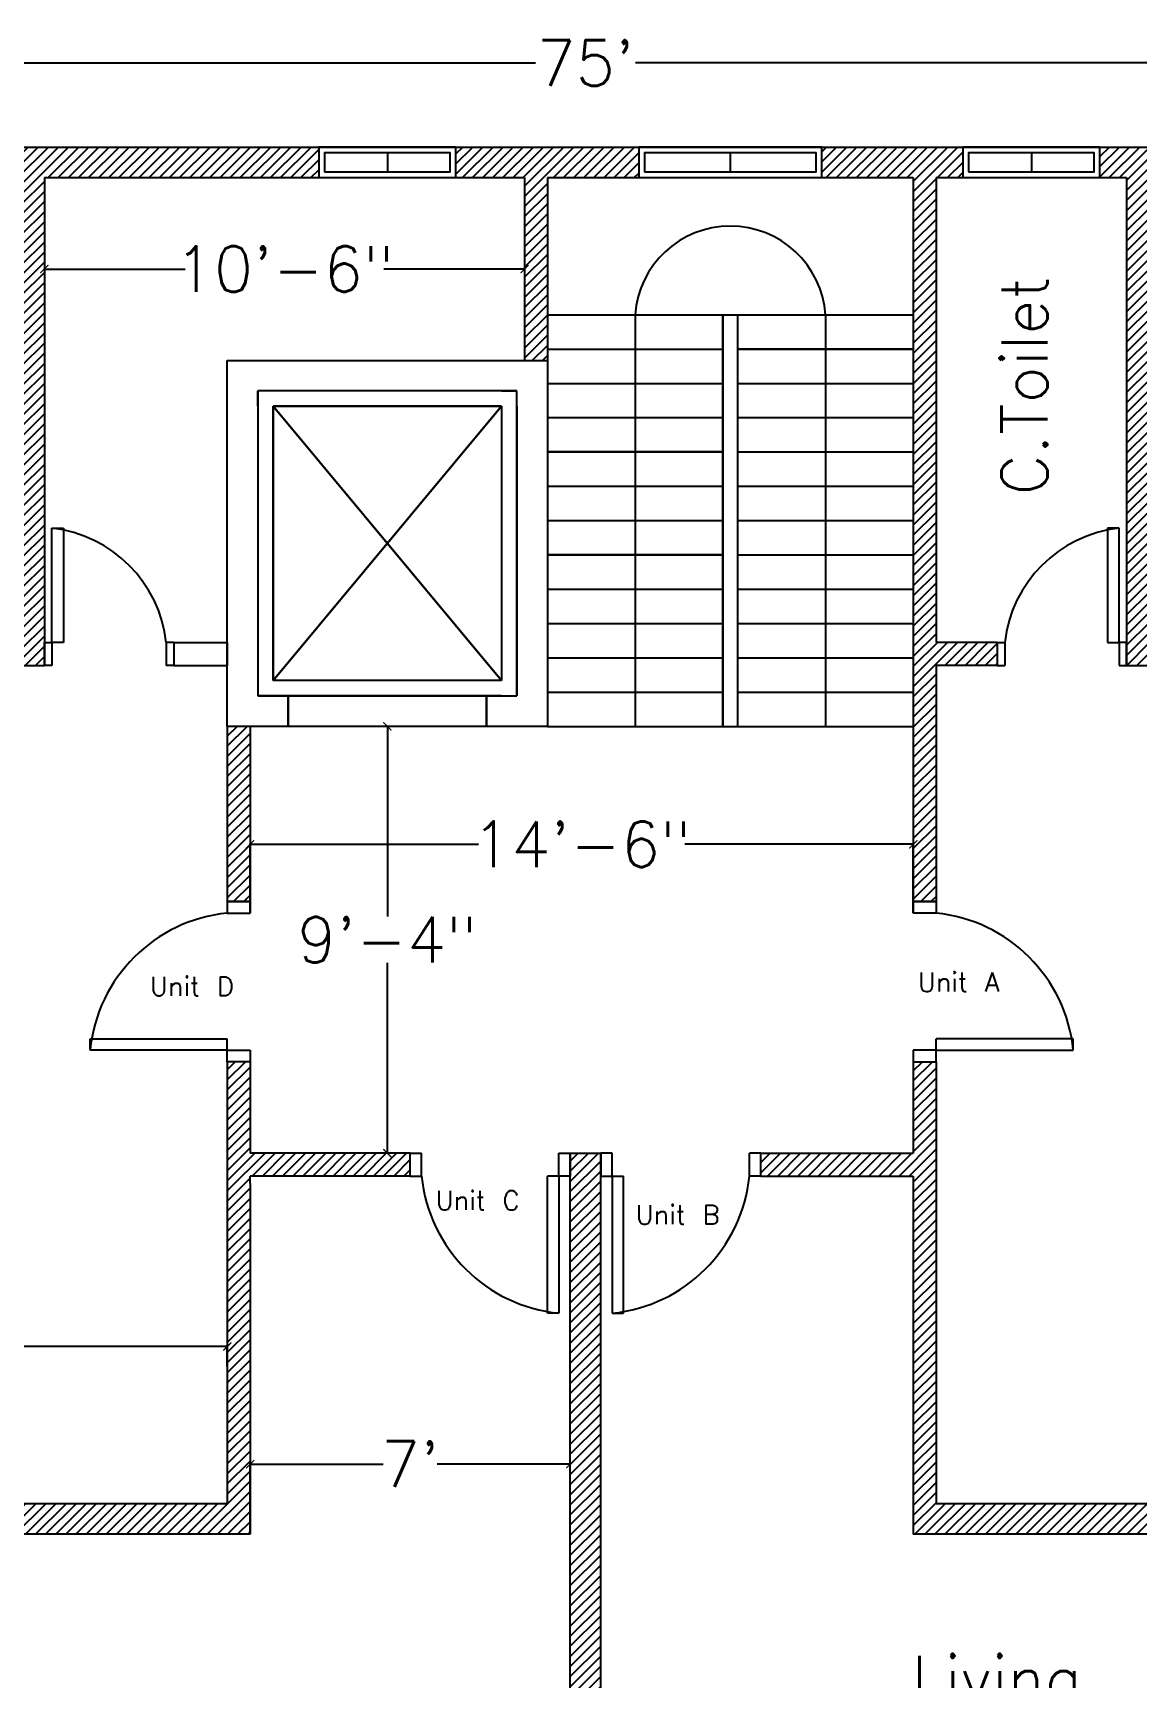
# Model space of a CAD drawing. Header units: inches. Extents: x 474 to 5633, y -332 to 1348.
# Drawn here: x 782 to 1072, y 4.9 to 436.9 of the extents above; entities that cross this region are included whole.
import ezdxf

# ---------------------------------------------------------------- set-up
doc = ezdxf.new("R2010")
doc.units = ezdxf.units.IN
doc.header["$LTSCALE"] = 20
doc.header["$MEASUREMENT"] = 0
for name, color, linetype, plot in [('Doors', 6, 'Continuous', False), ('Hatches', 3, 'Continuous', False), ('Pillars', 200, 'Continuous', False), ('Windows', 30, 'Continuous', False)]:
    doc.layers.add(name, color=color, linetype=linetype, plot=plot)
doc.layers.add('Lift and Stairs', color=60, linetype='Continuous')
doc.styles.get("Standard").update_dxf_attribs({"font": 'txt.shx', "height": 12})
doc.dimstyles.new('iut', dxfattribs={"dimtxt": 0.18, "dimasz": 2.1175, "dimexe": 0.18, "dimexo": 0.0625, "dimgap": 0.09, "dimtad": 0, "dimtih": 1, "dimtoh": 1, "dimzin": 0, "dimdsep": 46, "dimlunit": 4, "dimtxsty": 'Standard', "dimblk": 'ARCHTICK', "dimcen": 0.09, "dimadec": 0, "dimazin": 0, "dimtfac": 1, "dimtofl": 0, "dimtmove": 0, "dimatfit": 3, "dimldrblk": 'ARCHTICK', "dimfxl": 1, "dimtolj": 1, "dimtzin": 0, "dimarcsym": 0})

# ---------------------------------------------------------------- blocks, each defined once
blk = doc.blocks.new('BDoor3')
at = {"layer": 'Doors'}
for p, q in [((-42, -6), (-42, 0)), ((-42, 0), (-39, 0)), ((-39, -6), (-39, 0)), ((-3, 0), (0, 0)), ((-3, -6), (-3, 0)), ((0, 0), (0, -6)), ((-42, -6), (-39, -6)), ((-3, -6), (-6, -6)), ((-6, -42), (-6, -6)), ((0, -6), (-3, -6)), ((-3, -6), (-3, -42)), ((-3, -42), (-6, -42))]:
    blk.add_line(p, q, dxfattribs=at)
blk.add_arc((0.99, -2.01), 40.19, 185.6957, 264.3043, dxfattribs=at)
blk = doc.blocks.new('SDoor1')
at = {"layer": 'Doors'}
for p, q in [((-2, 36), (-5, 36)), ((-5, 36), (-5, 6)), ((-2, 6), (-2, 36)), ((-34, 6), (-34, 0)), ((-34, 6), (-32, 6)), ((-32, 6), (-32, 0)), ((-5, 6), (-2, 6)), ((0, 6), (-2, 6)), ((-2, 6), (-2, 0)), ((0, 0), (0, 6)), ((-34, 0), (-32, 0)), ((-2, 0), (0, 0))]:
    blk.add_line(p, q, dxfattribs=at)
blk.add_arc((1.81, 2.19), 34.02, 96.429, 173.571, dxfattribs=at)
blk = doc.blocks.new('SDoor2')
at = {"layer": 'Doors'}
for p, q in [((2, 6), (2, 36)), ((2, 36), (5, 36)), ((5, 36), (5, 6)), ((0, 0), (0, 6)), ((0, 6), (2, 6)), ((2, 6), (2, 0)), ((5, 6), (2, 6)), ((34, 6), (32, 6)), ((32, 6), (32, 0)), ((34, 6), (34, 0)), ((2, 0), (0, 0)), ((34, 0), (32, 0))]:
    blk.add_line(p, q, dxfattribs=at)
blk.add_arc((-1.81, 2.19), 34.02, 6.429, 83.571, dxfattribs=at)
blk = doc.blocks.new('BDoor5')
at = {"layer": 'Doors'}
for p, q in [((-6, 42), (0, 42)), ((-6, 42), (-6, 39)), ((-6, 39), (0, 39)), ((0, 42), (0, 39)), ((-42, 3), (-42, 6)), ((-42, 6), (-6, 6)), ((-6, 3), (-6, 6)), ((-6, 3), (-42, 3)), ((-6, 0), (-6, 3)), ((-6, 3), (0, 3)), ((0, 0), (-6, 0)), ((0, 3), (0, 0))]:
    blk.add_line(p, q, dxfattribs=at)
blk.add_arc((-2.01, -0.99), 40.19, 95.6957, 174.3043, dxfattribs=at)
blk = doc.blocks.new('BDoor6')
at = {"layer": 'Doors'}
for p, q in [((6, 42), (0, 42)), ((0, 42), (0, 39)), ((6, 39), (0, 39)), ((6, 42), (6, 39)), ((6, 3), (6, 6)), ((42, 6), (6, 6)), ((42, 3), (42, 6)), ((0, 3), (0, 0)), ((6, 3), (0, 3)), ((0, 0), (6, 0)), ((6, 0), (6, 3)), ((6, 3), (42, 3))]:
    blk.add_line(p, q, dxfattribs=at)
blk.add_arc((2.01, -0.99), 40.19, 5.6957, 84.3043, dxfattribs=at)
blk = doc.blocks.new('BDoor4')
at = {"layer": 'Doors'}
for p, q in [((3, 0), (0, 0)), ((0, 0), (0, -6)), ((3, -6), (3, 0)), ((42, 0), (39, 0)), ((39, -6), (39, 0)), ((42, -6), (42, 0)), ((0, -6), (3, -6)), ((3, -6), (6, -6)), ((3, -6), (3, -42)), ((6, -42), (6, -6)), ((42, -6), (39, -6)), ((3, -42), (6, -42))]:
    blk.add_line(p, q, dxfattribs=at)
blk.add_arc((-0.99, -2.01), 40.19, 275.6957, 354.3043, dxfattribs=at)
blk = doc.blocks.new('outer_bathroom_window')
at = {"layer": 'Windows'}
blk.add_line((0, 6.5), (0, 1.5), dxfattribs=at)
for points in [[(-18, 0), (18, 0), (18, 8), (-18, 8)], [(-16.5, 1.5), (16.5, 1.5), (16.5, 6.5), (-16.5, 6.5)]]:
    blk.add_lwpolyline(points, close=True, dxfattribs=at)
blk = doc.blocks.new('stair_window')
at = {"layer": 'Windows'}
blk.add_line((0, 6.5), (0, 1.5), dxfattribs=at)
for points in [[(-24, 0), (24, 0), (24, 8), (-24, 8)], [(-22.5, 1.5), (22.5, 1.5), (22.5, 6.5), (-22.5, 6.5)]]:
    blk.add_lwpolyline(points, close=True, dxfattribs=at)
blk = doc.blocks.new('_ArchTick')
at = {"color": 0, "linetype": 'ByBlock', "const_width": 0.15}
blk.add_lwpolyline([(-0.5, -0.5), (0.5, 0.5)], dxfattribs=at)
blk = doc.blocks.new('*D38')
at = {"color": 0, "lineweight": -2, "transparency": 16777216}
for p, q in [((839.03, 205.96), (839.03, 224.13)), ((839.03, 223.95), (898.94, 223.95)), ((1013.03, 223.95), (953.12, 223.95)), ((1013.03, 205.96), (1013.03, 224.13))]:
    blk.add_line(p, q, dxfattribs=at)
at = {"layer": 'Defpoints', "color": 0, "transparency": 16777216}
for p in [(1013.03, 223.95), (839.03, 205.9), (1013.03, 205.9)]:
    blk.add_point(p, dxfattribs=at)
at = {"color": 0, "lineweight": -2, "transparency": 16777216, "xscale": 2.1175, "yscale": 2.1175, "zscale": 2.1175, "rotation": 180}
blk.add_blockref('_ArchTick', (839.03, 223.95), dxfattribs=at)
at = {"color": 0, "lineweight": -2, "transparency": 16777216, "xscale": 2.1175, "yscale": 2.1175, "zscale": 2.1175}
blk.add_blockref('_ArchTick', (1013.03, 223.95), dxfattribs=at)
at = {"color": 0, "transparency": 16777216, "insert": (926.03, 223.95), "char_height": 12, "attachment_point": 5}
blk.add_mtext('\\A1;14\'-6"', dxfattribs=at)
blk = doc.blocks.new('*D39')
at = {"color": 0, "lineweight": -2, "transparency": 16777216}
for p, q in [((477.03, 406.96), (477.03, 429.16)), ((477.03, 428.98), (913.94, 428.98)), ((1377.03, 428.98), (940.12, 428.98)), ((1377.03, 406.96), (1377.03, 429.16))]:
    blk.add_line(p, q, dxfattribs=at)
at = {"layer": 'Defpoints', "color": 0, "transparency": 16777216}
for p in [(1377.03, 428.98), (477.03, 406.9), (1377.03, 406.9)]:
    blk.add_point(p, dxfattribs=at)
at = {"color": 0, "lineweight": -2, "transparency": 16777216, "xscale": 2.1175, "yscale": 2.1175, "zscale": 2.1175, "rotation": 180}
blk.add_blockref('_ArchTick', (477.03, 428.98), dxfattribs=at)
at = {"color": 0, "lineweight": -2, "transparency": 16777216, "xscale": 2.1175, "yscale": 2.1175, "zscale": 2.1175}
blk.add_blockref('_ArchTick', (1377.03, 428.98), dxfattribs=at)
at = {"color": 0, "transparency": 16777216, "insert": (927.03, 428.98), "char_height": 12, "attachment_point": 5}
blk.add_mtext("\\A1;75'", dxfattribs=at)
blk = doc.blocks.new('*D41')
at = {"color": 0, "lineweight": -2, "transparency": 16777216}
for p, q in [((647.03, 86.96), (647.03, 92.34)), ((647.03, 92.16), (712.94, 92.16)), ((833.03, 92.16), (767.12, 92.16)), ((833.03, 86.96), (833.03, 92.34))]:
    blk.add_line(p, q, dxfattribs=at)
at = {"layer": 'Defpoints', "color": 0, "transparency": 16777216}
for p in [(833.03, 92.16), (647.03, 86.9), (833.03, 86.9)]:
    blk.add_point(p, dxfattribs=at)
at = {"color": 0, "lineweight": -2, "transparency": 16777216, "xscale": 2.1175, "yscale": 2.1175, "zscale": 2.1175, "rotation": 180}
blk.add_blockref('_ArchTick', (647.03, 92.16), dxfattribs=at)
at = {"color": 0, "lineweight": -2, "transparency": 16777216, "xscale": 2.1175, "yscale": 2.1175, "zscale": 2.1175}
blk.add_blockref('_ArchTick', (833.03, 92.16), dxfattribs=at)
at = {"color": 0, "transparency": 16777216, "insert": (740.03, 92.16), "char_height": 12, "attachment_point": 5}
blk.add_mtext('\\A1;15\'-6"', dxfattribs=at)
blk = doc.blocks.new('*D43')
at = {"color": 0, "lineweight": -2, "transparency": 16777216}
for p, q in [((785.03, 374.96), (785.03, 375.08)), ((785.03, 374.9), (821.94, 374.9)), ((911.03, 374.9), (874.12, 374.9)), ((911.03, 374.84), (911.03, 374.72))]:
    blk.add_line(p, q, dxfattribs=at)
at = {"layer": 'Defpoints', "color": 0, "transparency": 16777216}
for p in [(785.03, 374.9), (785.03, 374.9), (911.03, 374.9)]:
    blk.add_point(p, dxfattribs=at)
at = {"color": 0, "lineweight": -2, "transparency": 16777216, "xscale": 2.1175, "yscale": 2.1175, "zscale": 2.1175, "rotation": 180}
blk.add_blockref('_ArchTick', (785.03, 374.9), dxfattribs=at)
at = {"color": 0, "lineweight": -2, "transparency": 16777216, "xscale": 2.1175, "yscale": 2.1175, "zscale": 2.1175}
blk.add_blockref('_ArchTick', (911.03, 374.9), dxfattribs=at)
at = {"color": 0, "transparency": 16777216, "insert": (848.03, 374.9), "char_height": 12, "attachment_point": 5}
blk.add_mtext('\\A1;10\'-6"', dxfattribs=at)
blk = doc.blocks.new('*D52')
at = {"color": 0, "lineweight": -2, "transparency": 16777216}
for p, q in [((839.03, 42.96), (839.03, 61.49)), ((839.03, 61.31), (873.94, 61.31)), ((923.03, 61.31), (888.12, 61.31)), ((923.03, 42.96), (923.03, 61.49))]:
    blk.add_line(p, q, dxfattribs=at)
at = {"layer": 'Defpoints', "color": 0, "transparency": 16777216}
for p in [(923.03, 61.31), (839.03, 42.9), (923.03, 42.9)]:
    blk.add_point(p, dxfattribs=at)
at = {"color": 0, "lineweight": -2, "transparency": 16777216, "xscale": 2.1175, "yscale": 2.1175, "zscale": 2.1175, "rotation": 180}
blk.add_blockref('_ArchTick', (839.03, 61.31), dxfattribs=at)
at = {"color": 0, "lineweight": -2, "transparency": 16777216, "xscale": 2.1175, "yscale": 2.1175, "zscale": 2.1175}
blk.add_blockref('_ArchTick', (923.03, 61.31), dxfattribs=at)
at = {"color": 0, "transparency": 16777216, "insert": (881.03, 61.31), "char_height": 12, "attachment_point": 5}
blk.add_mtext("\\A1;7'", dxfattribs=at)
blk = doc.blocks.new('*D67')
at = {"color": 0, "lineweight": -2, "transparency": 16777216}
for p, q in [((874.96, 254.9), (874.85, 254.9)), ((875.03, 254.9), (875.03, 204.99)), ((875.03, 142.9), (875.03, 192.81)), ((874.96, 142.9), (874.85, 142.9))]:
    blk.add_line(p, q, dxfattribs=at)
at = {"layer": 'Defpoints', "color": 0, "transparency": 16777216}
for p in [(875.03, 254.9), (875.03, 142.9), (875.03, 142.9)]:
    blk.add_point(p, dxfattribs=at)
at = {"color": 0, "lineweight": -2, "transparency": 16777216, "xscale": 2.1175, "yscale": 2.1175, "zscale": 2.1175}
for p, rotation in [((875.03, 254.9), 90), ((875.03, 142.9), 270)]:
    blk.add_blockref('_ArchTick', p, dxfattribs=dict(at, rotation=rotation))
at = {"color": 0, "transparency": 16777216, "insert": (875.03, 198.9), "char_height": 12, "attachment_point": 5}
blk.add_mtext('\\A1;9\'-4"', dxfattribs=at)

msp = doc.modelspace()

# ---------------------------------------------------------------- hatches: boundary and pattern name
at = {"layer": 'Hatches'}
h = msp.add_hatch(dxfattribs=at)
h.set_pattern_fill('ANSI31', color=256, scale=15, style=0)
h.paths.add_polyline_path([(1039.026, -83.101), (931.026, -83.101), (931.026, 134.899), (931.026, 142.899), (923.026, 142.899), (923.026, 136.899), (923.026, 134.899), (923.026, -83.101), (815.026, -83.101), (815.026, -89.101), (923.026, -89.101), (923.026, -245.101), (881.026, -245.101), (881.026, -253.101), (973.026, -253.101), (973.026, -245.101), (931.026, -245.101), (931.026, -89.101), (1039.026, -89.101)])
h.paths.add_polyline_path([(881.026, 142.899), (839.026, 142.899), (839.026, 166.899), (833.026, 166.899), (833.026, 139.161), (833.026, 50.899), (647.026, 50.899), (647.026, 122.899), (641.026, 122.899), (641.026, 8.899), (485.026, 8.899), (485.026, 53.899), (477.026, 53.899), (477.026, 0.899), (485.026, 0.899), (503.026, 0.899), (509.026, 0.899), (641.026, 0.899), (644.026, 0.899), (647.026, 0.899), (647.026, 8.899), (647.026, 42.899), (839.026, 42.899), (839.026, 134.899), (839.026, 136.899), (881.026, 136.899)])
h.paths.add_polyline_path([(1019.026, 155.556), (1019.026, 166.899), (1013.026, 166.899), (1013.026, 155.556), (1013.026, 142.899), (973.026, 142.899), (973.026, 136.899), (1013.026, 136.899), (1013.026, 134.899), (1013.026, 42.899), (1207.026, 42.899), (1207.026, 8.899), (1207.026, 0.899), (1210.026, 0.899), (1213.026, 0.899), (1345.026, 0.899), (1353.026, 0.899), (1369.026, 0.899), (1377.026, 0.899), (1377.026, 52.899), (1369.026, 52.899), (1369.026, 8.899), (1213.026, 8.899), (1213.026, 122.899), (1207.026, 122.899), (1207.026, 50.899), (1019.026, 50.899)])
h.paths.add_polyline_path([(839.026, 254.899), (833.026, 254.899), (833.026, 208.899), (839.026, 208.899)])
h.paths.add_polyline_path([(1019.026, 270.899), (1035.026, 270.899), (1035.026, 276.899), (1019.026, 276.899), (1019.026, 398.899), (1026.026, 398.899), (1026.026, 406.899), (989.026, 406.899), (989.026, 398.899), (1003.026, 398.899), (1009.026, 398.899), (1013.026, 398.899), (1013.026, 208.899), (1019.026, 208.899)])
h.paths.add_polyline_path([(941.026, 406.899), (893.026, 406.899), (893.026, 398.899), (901.026, 398.899), (907.026, 398.899), (911.026, 398.899), (911.026, 350.899), (917.026, 350.899), (917.026, 398.899), (941.026, 398.899)])
h.paths.add_polyline_path([(1210.026, 406.899), (1141.026, 406.899), (1141.026, 398.899), (1153.026, 398.899), (1153.026, 273.899), (1153.026, 270.899), (1153.026, 236.899), (1153.026, 230.899), (1159.026, 230.899), (1159.026, 236.899), (1159.026, 398.899), (1210.026, 398.899)])
h.paths.add_polyline_path([(1087.026, 406.899), (1062.026, 406.899), (1062.026, 398.899), (1069.026, 398.899), (1069.026, 270.899), (1075.026, 270.899), (1075.026, 273.899), (1075.026, 276.899), (1075.026, 398.899), (1087.026, 398.899)])
h.paths.add_polyline_path([(1333.026, 406.899), (1276.026, 406.899), (1276.026, 398.899), (1327.026, 398.899), (1327.026, 367.899), (1333.026, 367.899), (1333.026, 398.899)])
h.paths.add_polyline_path([(1333.026, 301.899), (1327.026, 301.899), (1327.026, 270.899), (1333.026, 270.899)])
h.paths.add_polyline_path([(1351.026, 206.899), (1345.026, 206.899), (1345.026, 170.899), (1213.026, 170.899), (1213.026, 230.899), (1213.026, 236.899), (1201.026, 236.899), (1201.026, 230.899), (1207.026, 230.899), (1207.026, 164.899), (1213.026, 164.899), (1369.026, 164.899), (1369.026, 118.899), (1377.026, 118.899), (1377.026, 170.899), (1369.026, 170.899), (1351.026, 170.899)])
h.paths.add_polyline_path([(1345.026, 236.899), (1247.026, 236.899), (1247.026, 230.899), (1345.026, 230.899)])
h.paths.add_polyline_path([(1345.026, -77.101), (1195.026, -77.101), (1195.026, -83.101), (1303.026, -83.101), (1303.026, -133.101), (1309.026, -133.101), (1309.026, -83.101), (1345.026, -83.101)])
h.paths.add_polyline_path([(1377.026, -138.601), (1369.026, -138.601), (1369.026, -167.101), (1309.026, -167.101), (1303.026, -167.101), (1303.026, -173.101), (1309.026, -173.101), (1369.026, -173.101), (1377.026, -173.101)])
h.paths.add_polyline_path([(1377.026, -83.101), (1369.026, -83.101), (1369.026, -102.601), (1377.026, -102.601)])
h.paths.add_polyline_path([(1309.026, -245.101), (1303.026, -245.101), (1261.026, -245.101), (1261.026, -253.101), (1309.026, -253.101)])
h.paths.add_polyline_path([(1195.026, -245.101), (1153.026, -245.101), (1153.026, -253.101), (1195.026, -253.101)])
h.paths.add_polyline_path([(1153.026, -77.101), (1147.026, -77.101), (1147.026, -83.101), (1121.026, -83.101), (1121.026, -89.101), (1147.026, -89.101), (1147.026, -221.101), (1153.026, -221.101)])
h.paths.add_polyline_path([(1087.026, -83.101), (1081.026, -83.101), (1081.026, -89.101), (1081.026, -245.101), (1039.026, -245.101), (1039.026, -253.101), (1087.026, -253.101), (1087.026, -245.101)])
h.paths.add_polyline_path([(773.026, -83.101), (767.026, -83.101), (767.026, -89.101), (767.026, -245.101), (767.026, -253.101), (815.026, -253.101), (815.026, -245.101), (773.026, -245.101)])
h.paths.add_polyline_path([(707.026, -89.101), (733.026, -89.101), (733.026, -83.101), (707.026, -83.101), (707.026, -77.101), (701.026, -77.101), (701.026, -83.101), (701.026, -221.101), (707.026, -221.101)])
h.paths.add_polyline_path([(659.026, -77.101), (509.026, -77.101), (509.026, -83.101), (545.026, -83.101), (545.026, -133.101), (551.026, -133.101), (551.026, -83.101), (659.026, -83.101)])
h.paths.add_polyline_path([(593.026, -245.101), (551.026, -245.101), (545.026, -245.101), (545.026, -253.101), (593.026, -253.101)])
h.paths.add_polyline_path([(701.026, -245.101), (659.026, -245.101), (659.026, -253.101), (701.026, -253.101)])
h.paths.add_polyline_path([(485.026, -126.101), (477.026, -126.101), (477.026, -173.101), (485.026, -173.101), (545.026, -173.101), (551.026, -173.101), (551.026, -167.101), (545.026, -167.101), (485.026, -167.101)])
h.paths.add_polyline_path([(485.026, -83.101), (477.026, -83.101), (477.026, -90.101), (485.026, -90.101)])
h.paths.add_polyline_path([(647.026, 230.899), (653.026, 230.899), (653.026, 236.899), (641.026, 236.899), (641.026, 230.899), (641.026, 170.899), (509.026, 170.899), (509.026, 206.899), (503.026, 206.899), (503.026, 170.899), (485.026, 170.899), (477.026, 170.899), (477.026, 119.899), (485.026, 119.899), (485.026, 164.899), (647.026, 164.899), (647.026, 170.899)])
h.paths.add_polyline_path([(607.026, 236.899), (509.026, 236.899), (509.026, 230.899), (607.026, 230.899)], flags=17)
h.paths.add_polyline_path([(578.026, 406.899), (521.026, 406.899), (521.026, 398.899), (521.026, 367.899), (527.026, 367.899), (527.026, 398.899), (578.026, 398.899)])
h.paths.add_polyline_path([(527.026, 301.899), (521.026, 301.899), (521.026, 270.899), (527.026, 270.899)])
h = msp.add_hatch(dxfattribs=at)
h.set_pattern_fill('ANSI31', color=256, scale=15, style=0)
h.paths.add_polyline_path([(857.026, 406.899), (767.026, 406.899), (767.026, 398.899), (779.026, 398.899), (779.026, 270.899), (785.026, 270.899), (785.026, 276.899), (785.026, 398.899), (857.026, 398.899)])

# ---------------------------------------------------------------- linework, layer by layer
for p, q in [((521.026, 406.899), (1333.026, 406.899)), ((785.026, 398.899), (785.026, 270.899)), ((785.026, 398.899), (901.026, 398.899)), ((901.026, 398.899), (907.026, 398.899)), ((907.026, 398.899), (911.026, 398.899)), ((911.026, 398.899), (911.026, 350.899)), ((917.026, 398.899), (917.026, 270.899)), ((917.026, 398.899), (1003.026, 398.899)), ((1003.026, 398.899), (1009.026, 398.899)), ((1009.026, 398.899), (1013.026, 398.899)), ((1013.026, 398.899), (1013.026, 208.899)), ((1019.026, 398.899), (1019.026, 276.899)), ((1019.026, 398.899), (1069.026, 398.899)), ((1069.026, 398.899), (1069.026, 270.899)), ((917.026, 362.899), (1013.026, 362.899)), ((963.026, 254.899), (963.026, 362.899)), ((967.026, 254.899), (967.026, 362.899)), ((911.026, 350.899), (917.026, 350.899)), ((917.026, 353.899), (963.026, 353.899)), ((967.026, 353.899), (1013.026, 353.899)), ((845.026, 342.899), (841.026, 342.899)), ((841.026, 338.899), (841.026, 342.899)), ((905.026, 342.899), (845.026, 342.899)), ((905.026, 342.899), (909.026, 342.899)), ((909.026, 338.899), (909.026, 342.899)), ((917.026, 344.899), (963.026, 344.899)), ((967.026, 344.899), (1013.026, 344.899)), ((841.026, 338.899), (841.026, 270.899)), ((905.026, 338.899), (845.026, 338.899)), ((845.026, 338.899), (845.026, 270.899)), ((905.026, 266.899), (845.026, 338.899)), ((905.026, 338.899), (845.026, 266.899)), ((905.026, 338.899), (905.026, 270.899)), ((909.026, 338.899), (909.026, 270.899)), ((917.026, 335.899), (963.026, 335.899)), ((967.026, 335.899), (1013.026, 335.899)), ((917.026, 326.899), (963.026, 326.899)), ((967.026, 326.899), (1013.026, 326.899)), ((917.026, 317.899), (963.026, 317.899)), ((967.026, 317.899), (1013.026, 317.899)), ((917.026, 308.899), (963.026, 308.899)), ((967.026, 308.899), (1013.026, 308.899)), ((917.026, 299.899), (963.026, 299.899)), ((967.026, 299.899), (1013.026, 299.899)), ((917.026, 290.899), (963.026, 290.899)), ((967.026, 290.899), (1013.026, 290.899)), ((917.026, 281.899), (963.026, 281.899)), ((967.026, 281.899), (1013.026, 281.899)), ((819.026, 276.899), (819.026, 270.899)), ((819.026, 276.899), (833.026, 276.899)), ((833.026, 276.899), (833.026, 270.899)), ((1035.026, 276.899), (1019.026, 276.899)), ((1035.026, 276.899), (1035.026, 270.899)), ((917.026, 272.899), (963.026, 272.899)), ((967.026, 272.899), (1013.026, 272.899)), ((779.026, 270.899), (785.026, 270.899)), ((819.026, 270.899), (833.026, 270.899)), ((841.026, 270.899), (841.026, 266.899)), ((845.026, 270.899), (845.026, 266.899)), ((905.026, 270.899), (905.026, 266.899)), ((909.026, 270.899), (909.026, 266.899)), ((917.026, 270.899), (917.026, 254.899)), ((1035.026, 270.899), (1019.026, 270.899)), ((1019.026, 270.899), (1019.026, 208.899)), ((1069.026, 270.899), (1075.026, 270.899)), ((841.026, 266.899), (841.026, 262.899)), ((905.026, 266.899), (845.026, 266.899)), ((909.026, 266.899), (909.026, 262.899)), ((917.026, 263.899), (963.026, 263.899)), ((967.026, 263.899), (1013.026, 263.899)), ((845.026, 262.899), (841.026, 262.899)), ((905.026, 262.899), (845.026, 262.899)), ((849.026, 262.899), (849.026, 254.899)), ((901.026, 262.899), (901.026, 254.899)), ((905.026, 262.899), (909.026, 262.899)), ((833.026, 254.899), (833.026, 208.899)), ((839.026, 254.899), (833.026, 254.899)), ((839.026, 254.899), (839.026, 208.899)), ((901.026, 254.899), (849.026, 254.899)), ((917.026, 254.899), (1013.026, 254.899)), ((839.026, 208.899), (833.026, 208.899)), ((1013.026, 208.899), (1019.026, 208.899)), ((839.026, 166.899), (833.026, 166.899)), ((833.026, 166.899), (833.026, 139.161)), ((839.026, 166.899), (839.026, 142.899)), ((1013.026, 166.899), (1019.026, 166.899)), ((1013.026, 166.899), (1013.026, 155.556)), ((1019.026, 166.899), (1019.026, 155.556)), ((1013.026, 155.556), (1013.026, 142.899)), ((1019.026, 155.556), (1019.026, 50.899)), ((881.026, 142.899), (839.026, 142.899)), ((881.026, 136.899), (881.026, 142.899)), ((923.026, 142.899), (931.026, 142.899)), ((923.026, 134.899), (923.026, 142.899)), ((931.026, 134.899), (931.026, 142.899)), ((973.026, 136.899), (973.026, 142.899)), ((973.026, 142.899), (1013.026, 142.899)), ((833.026, 139.161), (833.026, 50.899)), ((881.026, 136.899), (839.026, 136.899)), ((839.026, 134.899), (839.026, 136.899)), ((839.026, 134.899), (839.026, 42.899)), ((923.026, -83.101), (923.026, 134.899)), ((931.026, -83.101), (931.026, 134.899)), ((973.026, 136.899), (1013.026, 136.899)), ((1013.026, 136.899), (1013.026, 134.899)), ((1013.026, 134.899), (1013.026, 42.899)), ((833.026, 50.899), (647.026, 50.899)), ((1207.026, 50.899), (1019.026, 50.899)), ((839.026, 42.899), (647.026, 42.899)), ((1207.026, 42.899), (1013.026, 42.899))]:
    msp.add_line(p, q)
at = {"layer": 'Lift and Stairs'}
for p, q in [((917.026, 362.899), (1013.026, 362.899)), ((917.026, 362.899), (963.026, 362.899)), ((940.026, 362.899), (940.026, 254.899)), ((963.026, 362.899), (963.026, 254.899)), ((967.026, 254.899), (967.026, 362.899)), ((967.026, 362.899), (1013.026, 362.899)), ((990.026, 362.899), (990.026, 254.899)), ((917.026, 353.899), (963.026, 353.899)), ((1013.026, 353.899), (967.026, 353.899)), ((917.026, 344.899), (963.026, 344.899)), ((967.026, 344.899), (1013.026, 344.899)), ((845.026, 338.899), (905.026, 338.899)), ((845.026, 266.899), (845.026, 338.899)), ((845.026, 338.899), (905.026, 266.899)), ((845.026, 266.899), (905.026, 338.899)), ((905.026, 338.899), (905.026, 266.899)), ((917.026, 335.899), (963.026, 335.899)), ((967.026, 335.899), (1013.026, 335.899)), ((963.026, 326.899), (917.026, 326.899)), ((967.026, 326.899), (1013.026, 326.899)), ((917.026, 317.899), (963.026, 317.899)), ((967.026, 317.899), (1013.026, 317.899)), ((917.026, 308.899), (963.026, 308.899)), ((967.026, 308.899), (1013.026, 308.899)), ((963.026, 299.899), (917.026, 299.899)), ((967.026, 299.899), (1013.026, 299.899)), ((917.026, 290.899), (963.026, 290.899)), ((967.026, 290.899), (1013.026, 290.899)), ((917.026, 281.899), (963.026, 281.899)), ((967.026, 281.899), (1013.026, 281.899)), ((917.026, 272.899), (963.026, 272.899)), ((967.026, 272.899), (1013.026, 272.899)), ((905.026, 266.899), (845.026, 266.899)), ((917.026, 263.899), (963.026, 263.899)), ((967.026, 263.899), (1013.026, 263.899)), ((849.026, 262.899), (901.026, 262.899)), ((849.026, 254.899), (849.026, 262.899)), ((901.026, 262.899), (901.026, 254.899)), ((901.026, 254.899), (849.026, 254.899)), ((917.026, 254.899), (963.026, 254.899)), ((963.026, 254.899), (967.026, 254.899)), ((967.026, 254.899), (1013.026, 254.899))]:
    msp.add_line(p, q, dxfattribs=at)
msp.add_arc((965.026, 361.096), 25.065, 4.12489, 175.87511, dxfattribs=at)
at = {"layer": 'Pillars'}
for p, q in [((833.026, 350.899), (917.026, 350.899)), ((833.026, 254.899), (833.026, 350.899)), ((917.026, 350.899), (917.026, 254.899)), ((909.026, 342.899), (841.026, 342.899)), ((841.026, 342.899), (841.026, 262.899)), ((909.026, 262.899), (909.026, 342.899)), ((841.026, 262.899), (849.026, 262.899)), ((849.026, 262.899), (849.026, 254.899)), ((901.026, 254.899), (901.026, 262.899)), ((901.026, 262.899), (909.026, 262.899)), ((849.026, 254.899), (833.026, 254.899)), ((917.026, 254.899), (901.026, 254.899))]:
    msp.add_line(p, q, dxfattribs=at)

# ---------------------------------------------------------------- block references
at = {"layer": 'Doors'}
for name, p in [('SDoor2', (785.026, 270.899)), ('SDoor1', (1069.026, 270.899)), ('BDoor5', (839.026, 166.899)), ('BDoor6', (1013.026, 166.899)), ('BDoor3', (923.026, 142.899)), ('BDoor4', (931.026, 142.899))]:
    msp.add_blockref(name, p, dxfattribs=at)
at = {"layer": 'Windows'}
for name, p in [('outer_bathroom_window', (875.026, 398.899)), ('stair_window', (965.026, 398.899)), ('outer_bathroom_window', (1044.026, 398.899))]:
    msp.add_blockref(name, p, dxfattribs=at)

# ---------------------------------------------------------------- texts
at = {"layer": 'Defpoints', "insert": (1036.228, 315.475), "char_height": 12, "width": 33.79748, "attachment_point": 1, "rotation": 90}
msp.add_mtext('C.Toilet', dxfattribs=at)
at = {"layer": 'Defpoints', "attachment_point": 1}
for s, insert, char_height, width in [('Unit A', (1014.247, 190.293), 5, 52.56159), ('Unit D', (812.739, 189.173), 5, 52.56159), ('Unit C', (887.718, 132.994), 5, 52.56159), ('Unit B', (940.203, 129.249), 5, 52.56159), ('Living Cum Dining', (1012.573, 10.995), 12, 92.86507)]:
    msp.add_mtext(s, dxfattribs=dict(at, insert=insert, char_height=char_height, width=width))

# ---------------------------------------------------------------- dimensions: what is measured, and where the dimension line sits
for base, p1, p2, picture, middle in [((1377.026, 428.983), (477.026, 406.899), (1377.026, 406.899), '*D39', (927.026, 428.983)), ((785.026, 374.899), (911.026, 374.899), (785.026, 374.899), '*D43', (848.026, 374.899)), ((1013.026, 223.946), (839.026, 205.899), (1013.026, 205.899), '*D38', (926.026, 223.946)), ((833.026, 92.161), (647.026, 86.899), (833.026, 86.899), '*D41', (740.026, 92.161)), ((923.026, 61.313), (839.026, 42.899), (923.026, 42.899), '*D52', (881.026, 61.313))]:
    dim = msp.add_linear_dim(base=base, p1=p1, p2=p2, dimstyle='iut')
    dim.commit()
    dim.dimension.update_dxf_attribs({"geometry": picture, "text_midpoint": middle})
dim = msp.add_linear_dim(base=(875.026, 142.899), p1=(875.026, 254.899), p2=(875.026, 142.899), angle=90, dimstyle='iut')
dim.commit()
dim.dimension.update_dxf_attribs({"geometry": '*D67', "text_midpoint": (875.026, 198.899)})

doc.saveas('drawing.dxf')
